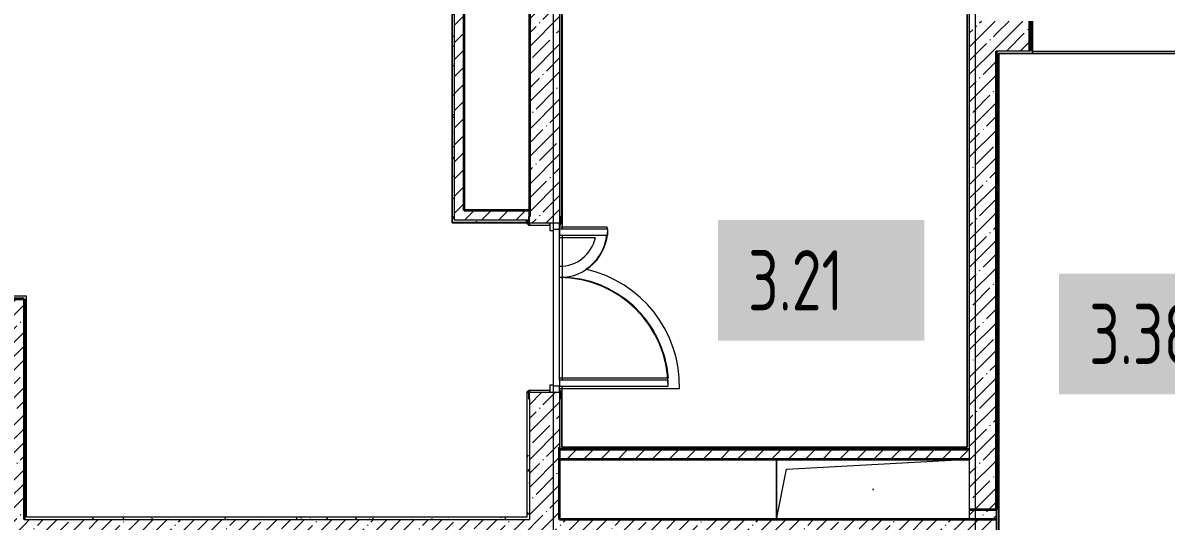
# Model space of a CAD drawing. Header units: millimetres. Extents: x 3914 to 443608, y -156176 to 78197.
# Drawn here: x 400380 to 409860, y -128719 to -124592 of the extents above; entities that cross this region are included whole.
import ezdxf

# ---------------------------------------------------------------- set-up
doc = ezdxf.new("R2010")
doc.units = ezdxf.units.MM
for name, color, linetype, lineweight in [('A-DOOR-1', 7, 'Continuous', 5), ('A-FLOR', 7, 'Continuous', 9), ('A-GENM', 7, 'Continuous', 9), ('A-WALL', 7, 'Continuous', 5), ('A-WALL-1', 7, 'Continuous', 35), ('I-WALL', 7, 'Continuous', 5), ('Оси', 7, 'Continuous', 9)]:
    doc.layers.add(name, color=color, linetype=linetype, lineweight=lineweight)
doc.layers.add('A-DOOR-FRAM-1', color=7, linetype='Continuous', lineweight=5, true_color=0xc0c0c0)
doc.layers.add('A-WALL-FNSH-1', color=9, linetype='Continuous', lineweight=5, true_color=0x808080)
doc.styles.add('СПДС', font='ГОСТ тип А.ttf', dxfattribs={"width": 0.9})
pattern_1 = [(45, (315419.7, -145976.68), (-114.04925, 114.04925), []), (45, (315533.75, -145976.68), (-114.04925, 114.04925), [201.612, -40.322, 6.706, -33.617])]
pattern_2 = [(45, (315419.7, -145976.68), (-70.71068, 70.71068), [])]
pattern_3 = [(0, (315419.7, -145976.68), (243.84, 60.96), [20.117, -162.763, 20.117, -162.763, -975.36]), (0, (315419.7, -145976.68), (243.84, 60.96), [-365.76, 20.117, -345.643, 20.117, -162.763, -426.72]), (0, (315419.7, -145976.68), (243.84, 60.96), [-914.4, 20.117, -101.803, 20.117, -284.683]), (120, (315511.14, -145946.2), (-174.71291, 180.691634), [20.117, -162.763, 20.117, -162.763, -975.36]), (120, (315511.14, -145946.2), (-174.71291, 180.691634), [-365.76, 20.117, -345.643, 20.117, -162.763, -426.72]), (120, (315511.14, -145946.2), (-174.71291, 180.691634), [-914.4, 20.117, -101.803, 20.117, -284.683]), (240, (315541.62, -145824.28), (-69.12709, -241.651634), [20.117, -162.763, 20.117, -162.763, -975.36]), (240, (315541.62, -145824.28), (-69.12709, -241.651634), [-365.76, 20.117, -345.643, 20.117, -162.763, -426.72]), (240, (315541.62, -145824.28), (-69.12709, -241.651634), [-914.4, 20.117, -101.803, 20.117, -284.683])]

# ---------------------------------------------------------------- blocks, each defined once
blk = doc.blocks.new('GM_Отверстие прямоугольное _в плите_ - Отверстие-21716445-Объем проектирования 3 этажа')
at = {"layer": 'A-GENM'}
for p, q in [((-800, -250), (-800, 250)), ((-800, 250), (-800, -250)), ((-716.7, 166.7), (800, 250)), ((-800, -250), (-716.7, 166.7))]:
    blk.add_line(p, q, dxfattribs=at)
for start, end in [(360, 180), (180, 360)]:
    blk.add_arc((0, 0), 2.5, start, end, dxfattribs=at)

msp = doc.modelspace()

# ---------------------------------------------------------------- hatches: boundary and pattern name
at = {"layer": 'I-WALL'}
h = msp.add_hatch(dxfattribs=at)
h.set_pattern_fill('FP_1', color=256, style=0, pattern_type=2)
h.set_pattern_definition(pattern_1)
h.paths.add_polyline_path([(404579.7, -128706.7), (404829.7, -128706.7), (404829.7, -127651.7), (404579.7, -127651.7), (404579.7, -128705)])
h.paths.add_polyline_path([(404749.7, -126251.7), (404829.7, -126251.7), (404829.7, -119126.7), (404579.7, -119126.7), (404579.7, -126251.7), (404584.7, -126251.7)])
h = msp.add_hatch(dxfattribs=at)
h.set_pattern_fill('FP_191', color=256, style=0, pattern_type=2)
h.set_pattern_definition(pattern_3)
h.paths.add_polyline_path([(404829.7, -128106.7), (404849.7, -128105.7), (404849.7, -127651.7), (404837.7, -127651.7), (404837.7, -127706.7), (404829.7, -127706.7), (404829.7, -127800.2)])
h.paths.add_polyline_path([(404849.7, -126251.7), (404849.7, -119147.7), (404829.7, -119146.7), (404829.9, -126196.7), (404837.7, -126196.7), (404837.7, -126251.7)])
h = msp.add_hatch(dxfattribs=at)
h.set_pattern_fill('FP_191', color=256, style=0, pattern_type=2)
h.set_pattern_definition(pattern_3)
h.paths.add_polyline_path([(408229.7, -128106.7), (408229.7, -119126.7), (408209.7, -119126.7), (408209.7, -128105.7)])
h = msp.add_hatch(dxfattribs=at)
h.set_pattern_fill('FP_191', color=256, style=0, pattern_type=2)
h.set_pattern_definition(pattern_3)
h.paths.add_polyline_path([(403939.7, -126246.7), (403959.7, -126246.7), (403959.7, -122566.7), (403939.7, -122567.7), (403939.7, -126146.7)])
h = msp.add_hatch(dxfattribs=at)
h.set_pattern_fill('FP_22', color=256, style=0, pattern_type=2)
h.set_pattern_definition(pattern_2)
h.paths.add_polyline_path([(404039.7, -126226.7), (404039.7, -122546.7), (403959.7, -122546.7), (403959.7, -126226.7)])
h = msp.add_hatch(dxfattribs=at)
h.set_pattern_fill('FP_1', color=256, style=0, pattern_type=2)
h.set_pattern_definition(pattern_1)
h.paths.add_polyline_path([(408229.7, -128706.7), (408391, -128706.7), (408430.1, -128653.3), (408449.7, -128706.7), (408449.7, -124576.7), (408229.7, -124576.7), (408229.7, -128626.7)])
h = msp.add_hatch(dxfattribs=at)
h.set_pattern_fill('FP_1', color=256, style=0, pattern_type=2)
h.set_pattern_definition(pattern_1)
h.paths.add_polyline_path([(408449.7, -124826.7), (408729.7, -124826.7), (408729.7, -124576.7), (408449.7, -124576.7), (408449.7, -124640.3)])
h.paths.add_polyline_path([(412949.9, -124826.7), (415999.7, -124826.7), (415999.7, -124576.7), (412029.7, -124576.7), (412029.7, -124826.7)])
h = msp.add_hatch(dxfattribs=at)
h.set_pattern_fill('FP_191', color=256, style=0, pattern_type=2)
h.set_pattern_definition(pattern_3)
h.paths.add_polyline_path([(408729.7, -124826.7), (408749.7, -124825.1), (408749.7, -124576.7), (408729.7, -124576.7), (408729.7, -124640.3)])
h = msp.add_hatch(dxfattribs=at)
h.set_pattern_fill('FP_191', color=256, style=0, pattern_type=2)
h.set_pattern_definition(pattern_3)
h.paths.add_polyline_path([(408469.7, -132336.7), (408468.7, -124846.7), (408449.7, -124826.7), (408449.7, -132336.7)])
h.paths.add_polyline_path([(408469.7, -124846.7), (408469.7, -124826.7), (408449.7, -124826.7), (408463.6, -124840.6)])
h = msp.add_hatch(dxfattribs=at)
h.set_pattern_fill('FP_22', color=256, style=0, pattern_type=2)
h.set_pattern_definition(pattern_2)
h.paths.add_polyline_path([(404571.7, -126226.7), (404571.7, -126196.7), (404579.7, -126196.7), (404579.7, -126146.7), (404039.7, -126146.7), (404039.7, -126226.7), (404559.7, -126226.7)])
h = msp.add_hatch(dxfattribs=at)
h.set_pattern_fill('FP_191', color=256, style=0, pattern_type=2)
h.set_pattern_definition(pattern_3)
h.paths.add_polyline_path([(404571.7, -126246.7), (404571.7, -126226.7), (403959.7, -126226.7), (403959.7, -126246.7), (404559.7, -126246.7)])
h = msp.add_hatch(dxfattribs=at)
h.set_pattern_fill('FP_191', color=256, style=0, pattern_type=2)
h.set_pattern_definition(pattern_3)
h.paths.add_polyline_path([(404559.7, -128706.7), (404579.7, -128705), (404578.6, -127706.7), (404571.7, -127706.7), (404571.7, -127651.7), (404559.7, -127651.7), (404559.7, -128686.7)])
h.paths.add_polyline_path([(404571.7, -126251.7), (404571.7, -126247.1), (404559.7, -126247.7), (404559.7, -126251.7)])
h = msp.add_hatch(dxfattribs=at)
h.set_pattern_fill('FP_191', color=256, style=0, pattern_type=2)
h.set_pattern_definition(pattern_3)
h.paths.add_polyline_path([(399786.5, -126876.7), (400389.7, -126876.7), (400389.7, -126856.7), (399599.7, -126856.7), (399599.7, -126876.7), (399765.1, -126876.7)])
h = msp.add_hatch(dxfattribs=at)
h.set_pattern_fill('FP_1', color=256, style=0, pattern_type=2)
h.set_pattern_definition(pattern_1)
h.paths.add_polyline_path([(400180.4, -135576.7), (400389.7, -135576.7), (400389.7, -126876.7), (400169.7, -126876.7), (400169.7, -135576.7), (400178.1, -135576.7)])
h = msp.add_hatch(dxfattribs=at)
h.set_pattern_fill('FP_191', color=256, style=0, pattern_type=2)
h.set_pattern_definition(pattern_3)
h.paths.add_polyline_path([(400389.7, -128706.7), (400409.7, -128706.7), (400409.7, -128686.7)])
h.paths.add_polyline_path([(400389.7, -128706.7), (400409.7, -128685.7), (400409.7, -126856.7), (400389.7, -126856.7), (400389.7, -128686.7)])
h = msp.add_hatch(dxfattribs=at)
h.set_pattern_fill('FP_191', color=256, style=0, pattern_type=2)
h.set_pattern_definition(pattern_3)
h.paths.add_polyline_path([(408209.7, -128126.7), (408229.7, -128126.7), (408229.7, -128106.7), (404829.7, -128106.7), (404829.7, -128126.7), (408209.6, -128126.7)])
h = msp.add_hatch(dxfattribs=at)
h.set_pattern_fill('FP_22', color=256, style=0, pattern_type=2)
h.set_pattern_definition(pattern_2)
h.paths.add_polyline_path([(408229.7, -128206.7), (408229.7, -128126.7), (404829.7, -128126.7), (404829.7, -128206.7), (408209.7, -128206.7)])
h = msp.add_hatch(dxfattribs=at)
h.set_pattern_fill('FP_1', color=256, style=0, pattern_type=2)
h.set_pattern_definition(pattern_1)
h.paths.add_polyline_path([(400389.7, -128926.7), (401909.7, -128926.7), (401909.7, -128706.7), (400389.7, -128706.7), (400389.7, -128916.7)])
h = msp.add_hatch(dxfattribs=at)
h.set_pattern_fill('FP_191', color=256, style=0, pattern_type=2)
h.set_pattern_definition(pattern_3)
h.paths.add_polyline_path([(402072.1, -128706.7), (404559.7, -128706.7), (404558.7, -128686.7), (400409.7, -128686.7), (400409.7, -128706.7), (401909.7, -128706.7)])
h = msp.add_hatch(dxfattribs=at)
h.set_pattern_fill('FP_1', color=256, style=0, pattern_type=2)
h.set_pattern_definition(pattern_1)
h.paths.add_polyline_path([(401914.2, -128926.7), (408229.7, -128926.7), (408229.7, -128706.7), (401909.7, -128706.7), (401909.7, -128926.7)])
h = msp.add_hatch(dxfattribs=at)
h.set_pattern_fill('FP_1', color=256, style=0, pattern_type=2)
h.set_pattern_definition(pattern_1)
h.paths.add_polyline_path([(408229.8, -132356.7), (408419.7, -132356.7), (408419.7, -132348.7), (408449.7, -132348.7), (408449.7, -128706.7), (408430.1, -128653.3), (408391, -128706.7), (408229.7, -128706.7), (408229.7, -132356.7)])

# ---------------------------------------------------------------- linework, layer by layer
at = {"layer": 'A-DOOR-1'}
for p, q in [((405229.7, -126301.7), (404829.7, -126301.7)), ((404829.7, -126301.7), (404829.7, -126351.7)), ((404829.7, -126351.7), (405229.7, -126351.7)), ((405229.7, -126351.7), (405229.7, -126301.7)), ((405729.7, -127551.7), (404829.7, -127551.7)), ((404829.7, -127551.7), (404829.7, -127601.7)), ((405729.7, -127601.7), (405729.7, -127551.7)), ((404829.7, -127601.7), (405729.7, -127601.7))]:
    msp.add_line(p, q, dxfattribs=at)
for centre, radius, start, end in [((404829.7, -126301.7), 400, 270, 0), ((404829.7, -127601.7), 900, 0, 90)]:
    msp.add_arc(centre, radius, start, end, dxfattribs=at)
at = {"layer": 'A-DOOR-FRAM-1'}
for p, q in [((404579.7, -126196.7), (404571.7, -126196.7)), ((404571.7, -126196.7), (404571.7, -126266.7)), ((404571.7, -126266.7), (404579.7, -126266.7)), ((404579.7, -126266.7), (404579.7, -126196.7)), ((404749.7, -126251.7), (404579.7, -126251.7)), ((404579.7, -126251.7), (404579.7, -126266.7)), ((404579.7, -126266.7), (404749.7, -126266.7)), ((404829.7, -126251.7), (404749.7, -126251.7)), ((404749.7, -126251.7), (404749.7, -126311.7)), ((404749.7, -126266.7), (404749.7, -126251.7)), ((404837.7, -126196.7), (404829.7, -126196.7)), ((404829.7, -126196.7), (404829.7, -126266.7)), ((404829.7, -126301.7), (404829.7, -126251.7)), ((404829.7, -126266.7), (404837.7, -126266.7)), ((404837.7, -126266.7), (404837.7, -126196.7)), ((404749.7, -126311.7), (404779.7, -126311.7)), ((404779.7, -126311.7), (404779.7, -126301.7)), ((404779.7, -126301.7), (404829.7, -126301.7)), ((404779.7, -127591.7), (404749.7, -127591.7)), ((404749.7, -127591.7), (404749.7, -127651.7)), ((404779.7, -127601.7), (404779.7, -127591.7)), ((404571.7, -127636.7), (404571.7, -127706.7)), ((404579.7, -127636.7), (404571.7, -127636.7)), ((404579.7, -127636.7), (404579.7, -127651.7)), ((404749.7, -127636.7), (404579.7, -127636.7)), ((404579.7, -127706.7), (404579.7, -127636.7)), ((404579.7, -127651.7), (404749.7, -127651.7)), ((404749.7, -127651.7), (404749.7, -127636.7)), ((404749.7, -127651.7), (404829.7, -127651.7)), ((404829.7, -127601.7), (404779.7, -127601.7)), ((404829.7, -127651.7), (404829.7, -127601.7)), ((404829.7, -127636.7), (404829.7, -127706.7)), ((404837.7, -127636.7), (404829.7, -127636.7)), ((404837.7, -127706.7), (404837.7, -127636.7)), ((404571.7, -127706.7), (404579.7, -127706.7)), ((404829.7, -127706.7), (404837.7, -127706.7))]:
    msp.add_line(p, q, dxfattribs=at)
at = {"layer": 'A-FLOR'}
for p, q in [((403939.7, -122567.7), (403939.7, -126246.7)), ((404850.7, -124526.7), (404850.7, -126301.7)), ((408209.7, -124526.7), (408209.7, -128105.7)), ((410299.7, -124846.7), (408469.7, -124846.7)), ((408469.7, -132336.7), (408469.7, -124847.7)), ((408749.7, -124826.7), (410299.7, -124826.7)), ((403939.7, -126246.7), (404559.7, -126246.7)), ((404829.7, -127551.7), (404829.7, -126301.7)), ((404830.1, -126301.7), (404830.1, -126282.1)), ((404830.1, -126282.1), (405224.5, -126282.1)), ((404830.1, -126372.1), (404830.1, -126351.7)), ((404850.7, -126351.7), (404850.7, -127551.7)), ((405127.2, -126372.1), (404830.1, -126372.1)), ((404830.1, -126698.3), (404830.1, -126608.3)), ((400409.7, -126856.7), (400150.2, -126856.7)), ((400409.7, -128685.7), (400409.7, -126856.7)), ((404830.1, -127551.7), (404830.1, -127533.3)), ((404830.1, -127533.3), (405732.4, -127533.3)), ((404559.7, -127676.7), (404559.7, -128686.7)), ((404830.1, -127623.3), (404830.1, -127601.7)), ((405824.9, -127623.3), (404830.1, -127623.3)), ((404850.7, -127621.2), (404850.7, -127601.7)), ((404850.7, -128106.7), (404850.7, -127623.3)), ((408209.7, -128106.7), (404850.7, -128106.7)), ((404558.7, -128686.7), (400409.7, -128686.7))]:
    msp.add_line(p, q, dxfattribs=at)
for centre, radius, start, end in [((404830.1, -126303.3), 395, 303.54048, 352.95968), ((404830.1, -126303.3), 395, 303.54048, 352.95968), ((404830.1, -126303.3), 395, 0.22926, 3.07201), ((404830.1, -126303.3), 395, 0.22926, 3.07201), ((404830.1, -126303.3), 305, 270, 346.9573), ((404830.1, -126303.3), 305, 270, 346.9573), ((404830.1, -127603.3), 995, 358.8489, 77.32946), ((404830.1, -127603.3), 995, 358.8489, 77.32946), ((404830.1, -127603.3), 905, 4.43687, 90), ((404830.1, -127603.3), 905, 4.43687, 90)]:
    msp.add_arc(centre, radius, start, end, dxfattribs=at)
at = {"layer": 'A-WALL'}
for p, q in [((404829.7, -118876.7), (404829.7, -126196.7)), ((404849.7, -119147.7), (404849.7, -126251.7)), ((404849.7, -126251.7), (404849.7, -119147.7)), ((408229.7, -128706.7), (408229.7, -119126.7)), ((403939.7, -126246.7), (403939.7, -122566.7)), ((403959.7, -126226.7), (403959.7, -122546.7)), ((408729.7, -124826.7), (408449.7, -124826.7)), ((404571.7, -126226.7), (403959.7, -126226.7)), ((404559.7, -126251.7), (404559.7, -126247.7)), ((404559.7, -127651.7), (404559.7, -127676.7)), ((404849.7, -127651.7), (404849.7, -128105.7)), ((404849.7, -128106.7), (404849.7, -127651.7)), ((404579.7, -127706.7), (404579.7, -128706.7)), ((404829.7, -127706.7), (404829.7, -128106.7)), ((404849.7, -128106.7), (404850.7, -128106.7)), ((408209.7, -128106.7), (404849.7, -128106.7)), ((408208.7, -128105.7), (408209.7, -128105.7)), ((408449.7, -128626.7), (408449.7, -132348.7)), ((400389.7, -128706.7), (404579.7, -128706.7)), ((400409.7, -128686.7), (400409.7, -128685.7)), ((404559.7, -128686.7), (404558.7, -128686.7))]:
    msp.add_line(p, q, dxfattribs=at)
at = {"layer": 'A-WALL-1'}
for p, q in [((404039.7, -126146.7), (404039.7, -122546.7)), ((404579.7, -122546.7), (404579.7, -126196.7)), ((408729.7, -124826.7), (408729.7, -124576.7)), ((408749.7, -124826.7), (408749.7, -124576.7)), ((408449.7, -124826.7), (408449.7, -128626.7)), ((404579.7, -126146.7), (404039.7, -126146.7)), ((404559.7, -126226.7), (404559.7, -126247.7)), ((404559.7, -126246.7), (404571.7, -126246.7)), ((404559.7, -126251.7), (404571.7, -126251.7)), ((404837.7, -126251.7), (404849.7, -126251.7)), ((400119.7, -126876.7), (400389.7, -126876.7)), ((400389.7, -126876.7), (400169.7, -126876.7)), ((400389.7, -126876.7), (400389.7, -128706.7)), ((404571.7, -127651.7), (404559.7, -127651.7)), ((404849.7, -127651.7), (404837.7, -127651.7)), ((404829.7, -128706.7), (404829.7, -128106.7)), ((408229.7, -128126.7), (404829.7, -128126.7)), ((404829.7, -128206.7), (408229.7, -128206.7)), ((408449.7, -128626.7), (408229.7, -128626.7)), ((408449.7, -128706.7), (404829.7, -128706.7))]:
    msp.add_line(p, q, dxfattribs=at)
at = {"layer": 'A-WALL-FNSH-1'}
for p, q in [((403938.7, -122567.7), (403938.7, -126247.7)), ((408470.7, -132335.7), (408470.7, -124847.7)), ((408749.7, -124826.7), (408749.7, -124846.7)), ((408750.7, -124847.7), (408750.7, -124826.7)), ((403938.7, -126247.7), (404558.7, -126247.7)), ((404559.7, -126246.7), (403939.7, -126246.7)), ((404558.7, -126247.7), (404558.7, -126251.7)), ((404558.7, -126251.7), (404559.7, -126251.7)), ((404849.7, -126251.7), (404850.7, -126251.7)), ((400410.7, -126855.7), (399598.7, -126855.7)), ((400410.7, -128685.7), (400410.7, -126855.7)), ((404558.7, -127651.7), (404558.7, -128685.7)), ((404559.7, -127651.7), (404558.7, -127651.7)), ((404850.7, -127651.7), (404849.7, -127651.7)), ((404558.7, -128685.7), (400410.7, -128685.7))]:
    msp.add_line(p, q, dxfattribs=at)
at = {"layer": 'I-WALL'}
for p, q in [((408208.7, -128105.7), (408208.7, -119541.7)), ((408208.7, -124607.1), (408209.7, -124607.1)), ((408469.7, -124846.7), (412029.7, -124846.7)), ((408469.7, -124846.7), (408469.7, -124847.7)), ((414493.2, -124847.7), (408469.7, -124847.7)), ((408471.2, -132336.7), (408471.2, -124847.7)), ((408472.2, -124847.7), (408472.2, -132336.7)), ((408779.7, -124846.7), (408779.7, -124847.7)), ((404849.7, -128104.7), (408209.7, -128104.7)), ((404849.7, -128105.7), (408208.7, -128105.7)), ((408209.7, -128105.7), (408209.7, -128106.7))]:
    msp.add_line(p, q, dxfattribs=at)
at = {"layer": 'Оси'}
for points in [[(404779.7, -147882.9), (404779.7, -142882.9), (404779.7, -129061.6), (404779.7, -124061.6)], [(408279.7, -147882.9), (408279.7, -142882.9), (408279.7, -129061.6), (408279.7, -124061.6)]]:
    msp.add_lwpolyline(points, dxfattribs=at)

# ---------------------------------------------------------------- block references
at = {"layer": 'A-GENM'}
msp.add_blockref('GM_Отверстие прямоугольное _в плите_ - Отверстие-21716445-Объем проектирования 3 этажа', (407429.7, -128456.7), dxfattribs=at)

# ---------------------------------------------------------------- texts
at = {"char_height": 500, "attachment_point": 1, "style": 'СПДС', "bg_fill": 1, "box_fill_scale": 1.5, "bg_fill_color": 7, "bg_fill_true_color": 16777215, "bg_fill_transparency": 0}
for s, insert, width in [('3.21', (406392.5, -126474.1), 1212.151), ('3.38', (409220.7, -126918.6), 1327.594)]:
    msp.add_mtext(s, dxfattribs=dict(at, insert=insert, width=width))

doc.saveas('drawing.dxf')
